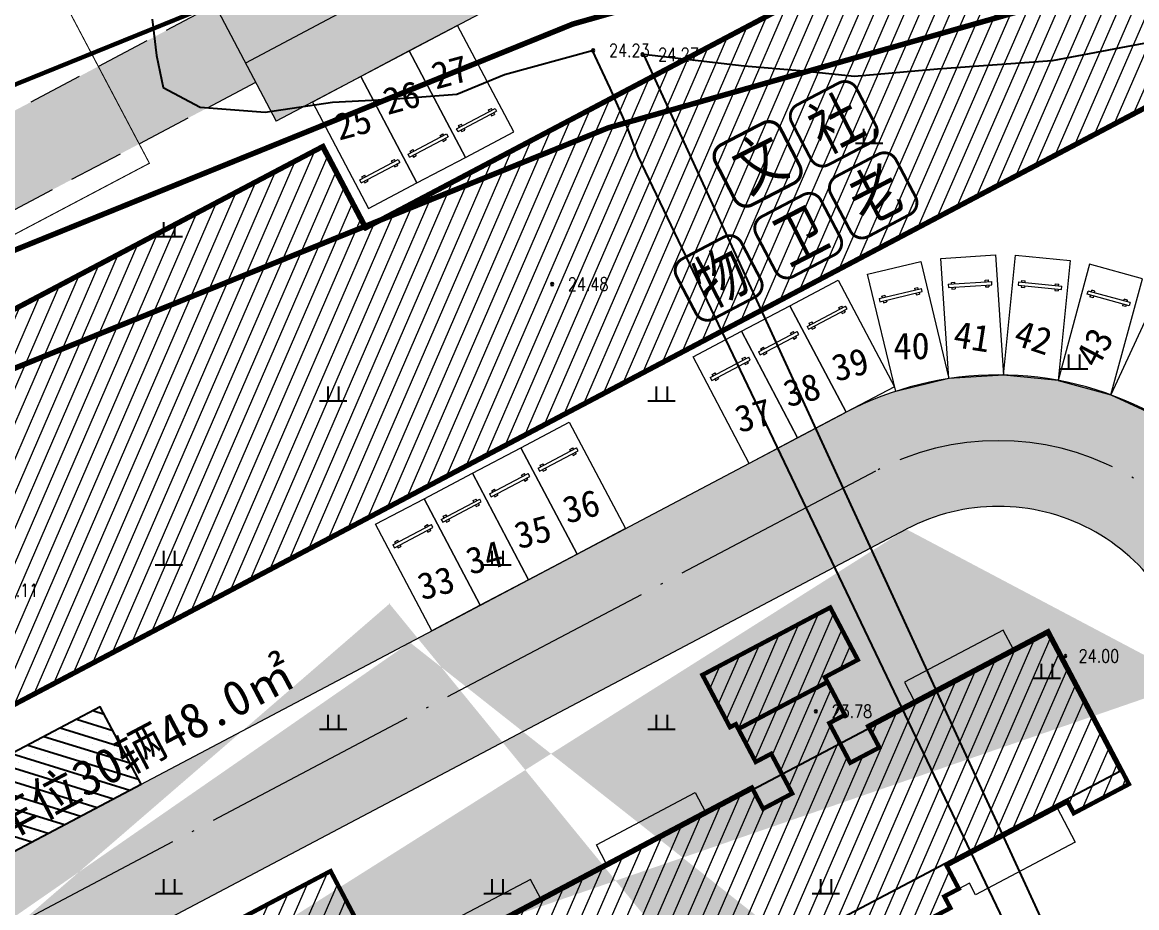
# Model space of a CAD drawing. Extents: x 39519617 to 39520126, y 3727912 to 3728254.
# Drawn here: x 39519943.7 to 39519994.6, y 3728106.9 to 3728147.4 of the extents above; entities that cross this region are included whole.
import ezdxf
from ezdxf.enums import TextEntityAlignment as Align
from ezdxf.xclip import XClip

# ---------------------------------------------------------------- set-up
doc = ezdxf.new("R2010")
doc.units = 0
doc.header["$LTSCALE"] = 1000
doc.header["$MEASUREMENT"] = 0
doc.header["$XCLIPFRAME"] = 2
for name, pattern in [('__DASH', [0.35, 0.25, -0.1]), ('ACAD_ISO04W100', [30, 24, -3, 0, -3]), ('DASH', [0.35, 0.25, -0.1]), ('DASHED', [0.75, 0.5, -0.25]), ('DOTE', [2.4200000000000004, 2, -0.2, 0.02, -0.2])]:
    doc.linetypes.add(name, pattern=pattern)
for name, color, linetype, lineweight in [('0-消防道路', 1, 'DASH', 20), ('302文字', 7, 'Continuous', 0), ('302机动车', 252, 'Continuous', 0), ('302道路', 5, 'Continuous', 0), ('主体定位轮廓', 226, 'Continuous', 18)]:
    doc.layers.add(name, color=color, linetype=linetype, lineweight=lineweight)
for name, color, linetype in [('_0DL-道路（外边）', 4, 'Continuous'), ('ASSIST', 7, 'Continuous'), ('DOTE', 14, 'Continuous'), ('RD-中线', 14, 'Continuous'), ('RD-侧石线', 5, 'Continuous'), ('RD-红线', 7, 'Continuous'), ('RD-绿线', 3, 'Continuous'), ('temp', 6, 'Continuous'), ('WALL', 2, 'Continuous'), ('Z-图例', 7, 'Continuous'), ('周边道路', 7, 'Continuous'), ('图则-建筑退让线', 1, 'DASHED'), ('金属', 26, 'Continuous')]:
    doc.layers.add(name, color=color, linetype=linetype)
doc.styles.add('-黑体', font='', dxfattribs={"width": 0.8})
doc.styles.add('3.5方案汇报，与郭总、侯月琴确定户型_t8$0$2020.03.04 -1安徽标准化洋房户型(UA）_t8_t8$0$黑体', font='')
doc.styles.add('HZ', font='rs.shx', dxfattribs={"width": 0.8, "bigfont": 'hztxt.shx'})
doc.styles.get('-黑体').set_extended_font_data('SimHei')
doc.styles.get('3.5方案汇报，与郭总、侯月琴确定户型_t8$0$2020.03.04 -1安徽标准化洋房户型(UA）_t8_t8$0$黑体').set_extended_font_data('SimHei')
doc.linetypes.add('10421', pattern='A,2,[150,AAA.SHX,S=0.5,R=0,X=0,Y=0.5],1e-11', length=2.00000000001)

# ---------------------------------------------------------------- blocks, each defined once
blk = doc.blocks.new('wertjtjyjkyjhk')
at = {"layer": '图则-建筑退让线', "color": 163, "ltscale": 0.005, "const_width": 0.2}
blk.add_lwpolyline([(8.924934037029743, 26.59286598442122), (199.2508245706558, 127.0065599116497), (184.1699164956808, 260.5404193173163), (146.2938575148582, 249.8090116726235), (99.0404100343585, 230.6697176122107), (56.70262688398361, 208.156723880209), (24.1979606449604, 186.8439885284752), (-27.2315161600709, 144.257535408251), (-72.70382408797741, 93.62406255817041), (8.924934037029743, 26.59286598768085)], dxfattribs=at)
blk = doc.blocks.new('用地路网图')
at = {"layer": 'RD-中线', "color": 252, "linetype": 'ACAD_ISO04W100', "ltscale": 4, "flags": 128}
blk.add_lwpolyline([(2069.37791056931, 1829.497543207835), (2130.38396268338, 1943.023520648945, -0.2461048066375835), (2514.707300305367, 2203.186082044151), (4875.050427228212, 2469.756065326277)], format="xyb", dxfattribs=at)
at = {"layer": 'RD-侧石线', "ltscale": 2}
blk.add_lwpolyline([(2456.707872956991, 2202.693856647704, 0.0986574185235195), (2273.073336072266, 2121.734475987498, -0.402069624716046), (2252.54787632823, 2124.892519860528), (2244.943048596382, 2134.822706715669, -0.1361048737113439), (2216.37798101455, 2205.720562510658), (2202.874159835279, 2325.290107192472, -0.4009691391590694), (2215.420874886215, 2341.7868777439, -0.0324929750101019), (2447.339560881257, 2363.400735468604, 0.0324929750101019)], format="xyb", dxfattribs=at)
at = {"layer": 'RD-侧石线', "ltscale": 2, "flags": 128}
blk.add_lwpolyline([(2098.816822163761, 1856.816959091928), (2141.835275456309, 1936.869868421461, -0.2461048066375833), (2516.166206307709, 2190.268203220796), (2931.026640474796, 2237.121280530002)], format="xyb", dxfattribs=at)
at = {"layer": 'RD-红线', "ltscale": 2, "flags": 128}
for points in [[(2102.879506394267, 1858.039496141486), (2144.477886095643, 1935.449794830754, -0.2461048066375833), (2516.502876922488, 2187.287154261488), (2929.416053943336, 2233.920314263552)], [(2252.384895004332, 2128.394741409458), (2270.213491730392, 2125.739732673857, -0.09826032409549566), (2453.131327085197, 2208.744424934499)]]:
    blk.add_lwpolyline(points, format="xyb", dxfattribs=at)
at = {"layer": 'RD-绿线', "ltscale": 4, "flags": 128}
for points in [[(2264.060756996274, 2113.148703576066, -0.1052428137132611), (2456.31571687758, 2202.81133723259, -1), (2456.765190288424, 2200.862498180941, 0.1052353873867469), (2265.276816397905, 2111.560804738197)], [(2274.397270716727, 2099.651551986113, -0.1049124711646197), (2459.632595129311, 2186.129767787643, -1.000041013497034), (2460.084113806486, 2184.181401578709, 0.1049045227623771), (2275.613332502544, 2098.063650029246)]]:
    blk.add_lwpolyline(points, format="xyb", dxfattribs=at)
blk = doc.blocks.new('sdfgdfgdfgd')
at = {"layer": '周边道路'}
ref = blk.add_blockref('用地路网图', (39518268.28676257, 3727143.201930654), dxfattribs=at)
XClip(ref).set_block_clipping_path([(1831.3204261735082, 1551.0485816798173), (3146.308981910348, 2599.266237251926)])
blk = doc.blocks.new('dfdfrfd')
at = {"color": 251, "ltscale": 2, "true_color": 0x636466}
for p, q in [((1.000334909185767, 0.8450488522648811), (0.9203349109739065, 0.8450488448143005)), ((0.9203349109739065, 0.8450488448143005), (0.9203349100425839, 0.6950488463044167)), ((1.000334909185767, 0.6950488463044167), (0.9203349100425839, 0.6950488463044167)), ((1.00033491011709, 0.9950488433241844), (1.000334909185767, -0.9949511513113976)), ((1.00033491011709, 0.9950488433241844), (1.150334910489619, 0.9950488433241844)), ((1.150334910489619, 0.9950488433241844), (1.150334909558296, -0.9949511513113976)), ((1.150334910489619, 0.8450488448143005), (1.23033491242677, 0.8450488373637199)), ((1.150334909558296, 0.6950488463044167), (1.230334910564125, 0.6950488388538361)), ((1.23033491242677, 0.8450488373637199), (1.230334910564125, 0.6950488388538361)), ((0.9203349119052291, -0.6949511617422104), (0.9203349100425839, -0.8449511528015137)), ((1.000334911048412, -0.6949511542916298), (0.9203349119052291, -0.6949511617422104)), ((1.000334911979735, -0.8449511528015137), (0.9203349100425839, -0.8449511528015137)), ((1.150334909558296, -0.9949511513113976), (1.000334909185767, -0.9949511513113976)), ((1.150334912352264, -0.6949511542916298), (1.230334908701479, -0.6949511468410492)), ((1.150334909558296, -0.8449511528015137), (1.230334911495447, -0.8449511602520943)), ((1.230334908701479, -0.6949511468410492), (1.230334911495447, -0.8449511602520943))]:
    blk.add_line(p, q, dxfattribs=at)
blk.add_lwpolyline([(5.300000000745058, -1.25), (5.299999998882413, 1.25), (-0.1999999992549419, 1.25), (-0.2000000001862645, -1.25)], close=True, dxfattribs=at)
blk = doc.blocks.new('sdefsdf87dfg54f')
at = {"color": 250, "linetype": '10421'}
for p, q in [((520586.0858894512, 3728153.539334752), (520586.2739251107, 3728151.885400462)), ((520632.2680721954, 3728152.604905831), (520627.1742625609, 3728151.638177999)), ((520586.2739251107, 3728151.885400462), (520586.5747786909, 3728150.419412478)), ((520602.1643442214, 3728151.016303107), (520606.1721483469, 3728152.113832238)), ((520606.1721483469, 3728152.113832238), (520606.9738313705, 3728150.395967439)), ((520613.122403264, 3728151.399110246), (520608.5181483552, 3728151.928832238)), ((520608.5181483552, 3728151.928832238), (520641.7027819976, 3728079.824938441)), ((520615.6563735604, 3728151.177716424), (520613.122403264, 3728151.399110246)), ((520618.1472639963, 3728150.929243803), (520615.6563735604, 3728151.177716424)), ((520621.9514999166, 3728151.251486867), (520618.1472639963, 3728150.929243803)), ((520627.1742625609, 3728151.638177999), (520621.9514999166, 3728151.251486867)), ((520600.000461705, 3728150.118697029), (520602.1643442214, 3728151.016303107)), ((520586.5747786909, 3728150.419412478), (520588.2670938447, 3728149.517266131)), ((520606.9738313705, 3728150.395967439), (520607.72491505, 3728148.703498668)), ((520591.2380410582, 3728149.291729204), (520594.3218119889, 3728149.742803058)), ((520594.3218119889, 3728149.742803058), (520596.9919056222, 3728149.893160102)), ((520596.9919056222, 3728149.893160102), (520600.000461705, 3728150.118697029)), ((520588.2670938447, 3728149.517266131), (520591.2380410582, 3728149.291729204)), ((520607.72491505, 3728148.703498668), (520608.2544000894, 3728147.289535868)), ((520608.2544000894, 3728147.289535868), (520624.9633353055, 3728112.363730748))]:
    blk.add_line(p, q, dxfattribs=at)
at = {"color": 250}
for p, q in [((520618.5694638938, 3728148.53136886), (520618.5694638938, 3728147.88136886)), ((520619.0694638938, 3728148.53136886), (520619.0694638938, 3728147.88136886)), ((520618.1944638938, 3728147.88136886), (520619.4444638938, 3728147.88136886)), ((520586.596142374, 3728144.267307894), (520586.596142374, 3728143.617307894)), ((520587.096142374, 3728144.267307894), (520587.096142374, 3728143.617307894)), ((520586.221142374, 3728143.617307894), (520587.471142374, 3728143.617307894)), ((520627.9281455502, 3728138.222525955), (520627.9281455502, 3728137.572525955)), ((520628.4281455502, 3728138.222525955), (520628.4281455502, 3728137.572525955)), ((520627.5531455502, 3728137.572525955), (520628.8031455502, 3728137.572525955)), ((520594.096142374, 3728136.767307894), (520594.096142374, 3728136.117307894)), ((520594.596142374, 3728136.767307894), (520594.596142374, 3728136.117307894)), ((520609.096142374, 3728136.767307894), (520609.096142374, 3728136.117307894)), ((520609.596142374, 3728136.767307894), (520609.596142374, 3728136.117307894)), ((520593.721142374, 3728136.117307894), (520594.971142374, 3728136.117307894)), ((520608.721142374, 3728136.117307894), (520609.971142374, 3728136.117307894)), ((520586.596142374, 3728129.267307894), (520586.596142374, 3728128.617307894)), ((520587.096142374, 3728129.267307894), (520587.096142374, 3728128.617307894)), ((520601.596142374, 3728129.267307894), (520601.596142374, 3728128.617307894)), ((520602.096142374, 3728129.267307894), (520602.096142374, 3728128.617307894)), ((520586.221142374, 3728128.617307894), (520587.471142374, 3728128.617307894)), ((520601.221142374, 3728128.617307894), (520602.471142374, 3728128.617307894)), ((520626.6866866872, 3728124.095595151), (520626.6866866872, 3728123.445595151)), ((520627.1866866872, 3728124.095595151), (520627.1866866872, 3728123.445595151)), ((520626.3116866872, 3728123.445595151), (520627.5616866872, 3728123.445595151)), ((520594.096142374, 3728121.767307894), (520594.096142374, 3728121.117307894)), ((520594.596142374, 3728121.767307894), (520594.596142374, 3728121.117307894)), ((520609.096142374, 3728121.767307894), (520609.096142374, 3728121.117307894)), ((520609.596142374, 3728121.767307894), (520609.596142374, 3728121.117307894)), ((520593.721142374, 3728121.117307894), (520594.971142374, 3728121.117307894)), ((520608.721142374, 3728121.117307894), (520609.971142374, 3728121.117307894)), ((520586.596142374, 3728114.267307894), (520586.596142374, 3728113.617307894)), ((520587.096142374, 3728114.267307894), (520587.096142374, 3728113.617307894)), ((520601.596142374, 3728114.267307894), (520601.596142374, 3728113.617307894)), ((520602.096142374, 3728114.267307894), (520602.096142374, 3728113.617307894)), ((520616.596142374, 3728114.267307894), (520616.596142374, 3728113.617307894)), ((520617.096142374, 3728114.267307894), (520617.096142374, 3728113.617307894)), ((520586.221142374, 3728113.617307894), (520587.471142374, 3728113.617307894)), ((520601.221142374, 3728113.617307894), (520602.471142374, 3728113.617307894)), ((520616.221142374, 3728113.617307894), (520617.471142374, 3728113.617307894))]:
    blk.add_line(p, q, dxfattribs=at)
at = {"color": 250, "linetype": 'Continuous'}
for centre, radius, start, end in [((520606.2221483514, 3728152.113832238), 0.05999999999767169, 0, 180), ((520606.2221483514, 3728152.113832238), 0.05999999999767169, 180, 0), ((520608.4681483582, 3728151.928832238), 0.05999999999767169, 0, 180), ((520608.4681483582, 3728151.928832238), 0.05999999999767169, 180, 0), ((520604.3451483548, 3728141.436832238), 0.05999999999767169, 0, 180), ((520604.3451483548, 3728141.436832238), 0.05999999999767169, 180, 0), ((520627.7901483551, 3728124.459832238), 0.04999999998835847, 0, 180), ((520627.7901483551, 3728124.459832238), 0.04999999998835847, 180, 0), ((520616.3871483579, 3728121.931832238), 0.05999999999767169, 0, 180), ((520616.3871483579, 3728121.931832238), 0.05999999999767169, 180, 0)]:
    blk.add_arc(centre, radius, start, end, dxfattribs=at)
at = {"color": 250, "linetype": 'Continuous', "style": 'HZ', "width": 0.8}
for s, p in [('24.23', (520606.9421483502, 3728152.113832238)), ('24.27', (520609.188148357, 3728151.928832238)), ('24.48', (520605.0651483536, 3728141.436832238)), ('24.11', (520579.0221483558, 3728127.459832238)), ('24.00', (520628.3901483566, 3728124.459832238)), ('23.78', (520617.1071483567, 3728121.931832238))]:
    blk.add_text(s, height=0.6, dxfattribs=at).set_placement(p, align=Align.MIDDLE_LEFT)
blk = doc.blocks.new('FDSFGFDGF')
at = {"layer": '主体定位轮廓'}
h = blk.add_hatch(dxfattribs=at)
h.set_pattern_fill('ANSI31', color=256, scale=400, angle=-6.260759848623182, style=0)
h.set_pattern_definition([(38.73924015137682, (-76846.5585948624, 0.06423827714752406), (-397.3683968469137, 495.3012792102537), [])])
h.paths.add_polyline_path([(432138.8083183788, 657403.185452085), (450538.8065243943, 657403.1854653163), (450538.8074234315, 656303.1851417298), (452038.8087927733, 656303.1869768577), (452038.8026178344, 658353.1890769822), (451239.2757174798, 658353.1890770003), (451238.8044170312, 660303.1831123636), (450938.8032357029, 660303.1844747461), (450938.8046804405, 663003.1848943017), (457538.8038818449, 663003.1852842644), (457538.8043528287, 660303.1844236001), (455838.8034847624, 660303.1850104346), (455838.8034847131, 658353.189076962), (455038.8024580167, 658353.1869416226), (455038.8035927084, 656303.1872295515), (456538.8047271807, 656303.1872306301), (456538.8047263896, 657403.1883028835), (465838.7978881481, 657403.185458694), (465838.8044919882, 649503.1854587119), (462988.8038301014, 649503.185458681), (462988.8038300985, 650103.184848944), (456738.8011940061, 650103.1848444496), (456738.8011948689, 648903.1854586863), (455988.8010002988, 648903.1865395816), (455988.8010003244, 648303.1854586129), (451088.8046291348, 648303.1854585045), (451088.8102512087, 648903.1854586679), (450338.810055915, 648903.1852635789), (450338.8074260034, 650103.185458679), (444088.8074214018, 650103.1848489441), (444088.8074213954, 649503.1854587033), (438588.8074213777, 649503.1854587063), (438588.8074213713, 650103.1848489441), (432338.8074167696, 650103.185458679), (432338.8047868581, 648903.1852635789), (431588.8045915644, 648903.1854586679), (431588.8102136383, 648303.1854585045), (426688.8138424487, 648303.1854586129), (426688.8138424743, 648903.1865395816), (425938.8136479041, 648903.1854586863), (425938.813648767, 650103.1848444496), (419688.8110126745, 650103.184848944), (419688.8110126716, 649503.185458681), (416838.8103507849, 649503.1854587119), (416838.816954625, 657403.185458694), (426138.8101163834, 657403.1883028835), (426138.8101155924, 656303.1872306301), (427638.8112500647, 656303.1872295515), (427638.8123847563, 658353.1869416226), (426838.8113580599, 658353.189076962), (426838.8113580107, 660303.1850104346), (425138.8104899444, 660303.1844236001), (425138.8109609282, 663003.1852842644), (431738.8101623325, 663003.1848943017), (431738.8116070702, 660303.1844747461), (431438.8104257419, 660303.1831123636), (431438.3391252932, 658353.1890770003), (430638.8122249387, 658353.1890769822), (430638.8060499997, 656303.1869768577), (432138.8074193416, 656303.1851417298)])
at = {"layer": 'DOTE'}
blk.add_lwpolyline([(416938.8157063731, 657303.120112816), (465738.7997746287, 657303.1223280258), (465738.800939234, 650203.1228259455), (416938.8168709784, 650203.1206107357)], close=True, dxfattribs=at)
at = {"layer": '主体定位轮廓', "const_width": 200}
for points in [[(432138.8180556622, 657403.1212138078), (450538.8162616777, 657403.1212270391), (450538.8171607149, 656303.1209034526), (452038.8185300567, 656303.1227385806), (452038.8123551178, 658353.1248387051), (451239.2854547632, 658353.1248387231), (451238.8141543146, 660303.1188740864), (450938.8129729863, 660303.120236469), (450938.8144177239, 663003.1206560245), (457538.8136191283, 663003.1210459872), (457538.8140901121, 660303.120185323), (455838.8132220458, 660303.1207721574), (455838.8132219965, 658353.1248386848), (455038.8121953001, 658353.1227033455), (455038.8133299918, 656303.1229912743), (456538.8144644641, 656303.1229923529), (456538.814463673, 657403.1240646064), (465838.8076254315, 657403.1212204169), (465838.8142292716, 649503.1212204348), (462988.8135673848, 649503.1212204038), (462988.8135673819, 650103.1206106668), (456738.8109312895, 650103.1206061725), (456738.8109321523, 648903.1212204092), (455988.8107375822, 648903.1223013045), (455988.8107376078, 648303.1212203357), (451088.8143664182, 648303.1212202273), (451088.8199884921, 648903.1212203908), (450338.8197931984, 648903.1210253017), (450338.8171632868, 650103.1212204018), (444088.8171586852, 650103.1206106669), (444088.8171586788, 649503.1212204262), (438588.8171586611, 649503.1212204292), (438588.8171586547, 650103.1206106669), (432338.817154053, 650103.1212204018), (432338.8145241415, 648903.1210253017), (431588.8143288478, 648903.1212203908), (431588.8199509217, 648303.1212202273), (426688.8235797321, 648303.1212203357), (426688.8235797577, 648903.1223013045), (425938.8233851875, 648903.1212204092), (425938.8233860504, 650103.1206061725), (419688.8207499579, 650103.1206106668), (419688.820749955, 649503.1212204038), (416838.8200880683, 649503.1212204348), (416838.8266919084, 657403.1212204169), (426138.8198536668, 657403.1240646064), (426138.8198528758, 656303.1229923529), (427638.8209873481, 656303.1229912743), (427638.8221220397, 658353.1227033455), (426838.8210953433, 658353.1248386848), (426838.8210952941, 660303.1207721574), (425138.8202272278, 660303.120185323), (425138.8206982116, 663003.1210459872), (431738.8198996159, 663003.1206560245), (431738.8213443536, 660303.120236469), (431438.8201630253, 660303.1188740864), (431438.3488625766, 658353.1248387231), (430638.8219622221, 658353.1248387051), (430638.8157872831, 656303.1227385806), (432138.817156625, 656303.1209034526)], [(426838.8113579632, 660053.1240478487), (431438.7500053275, 660053.1311152864), (431438.3391252395, 658353.1248387201), (430638.812224885, 658353.124838702), (430638.806049946, 656303.1227385775), (432138.8074192879, 656303.1209034496), (432138.8083183251, 657403.1212138048), (450538.8065243405, 657403.1212270361), (450538.8074233778, 656303.1209034496), (452038.8087927196, 656303.1227385775), (452038.8026177806, 658353.124838702), (451239.2757174261, 658353.1248387201), (451238.8648373381, 660053.1311152864), (455838.8034847024, 660053.1240478487), (455838.8034846594, 658353.1248386818), (455038.802457963, 658353.1227033425), (455038.8035926546, 656303.1229912713), (456538.804727127, 656303.1229923499), (456538.8047263359, 657403.1240646034), (465838.7978880943, 657403.1212204138), (465838.8044919345, 649503.1212204318), (462988.8038300477, 649503.1212204008), (462988.8038300448, 650103.1206106638), (456738.8011939523, 650103.1206061695), (456738.8011948152, 648903.1212204061), (455988.801000245, 648903.1223013015), (455988.8010002706, 648303.1212203327), (451088.804629081, 648303.1212202243), (451088.8102511549, 648903.1212203878), (450338.8100558612, 648903.1210252987), (450338.8074259497, 650103.1212203988), (444088.8074213481, 650103.1206106639), (444088.8074213417, 649503.1212204231), (438588.807421324, 649503.1212204262), (438588.8074213176, 650103.1206106639), (432338.8074167159, 650103.1212203988), (432338.8047868044, 648903.1210252987), (431588.8045915107, 648903.1212203878), (431588.8102135846, 648303.1212202243), (426688.813842395, 648303.1212203327), (426688.8138424206, 648903.1223013015), (425938.8136478504, 648903.1212204061), (425938.8136487133, 650103.1206061695), (419688.8110126208, 650103.1206106638), (419688.8110126179, 649503.1212204008), (416838.8103507311, 649503.1212204318), (416838.8169545713, 657403.1212204138), (426138.8101163297, 657403.1240646034), (426138.8101155387, 656303.1229923499), (427638.811250011, 656303.1229912713), (427638.8123847026, 658353.1227033425), (426838.8113580062, 658353.1248386818)]]:
    blk.add_lwpolyline(points, close=True, dxfattribs=at)
at = {"layer": '主体定位轮廓', "color": 251, "true_color": 0x636466}
blk.add_lwpolyline([(426838.8113579632, 660053.1240478487), (431438.7500053275, 660053.1311152864), (431438.3391252395, 658353.1248387201), (430638.812224885, 658353.124838702), (430638.806049946, 656303.1227385775), (432138.8074192879, 656303.1209034496), (432138.8083183251, 657403.1212138048), (450538.8065243405, 657403.1212270361), (450538.8074233778, 656303.1209034496), (452038.8087927196, 656303.1227385775), (452038.8026177806, 658353.124838702), (451239.2757174261, 658353.1248387201), (451238.8648373381, 660053.1311152864), (455838.8034847024, 660053.1240478487), (455838.8034846594, 658353.1248386818), (455038.802457963, 658353.1227033425), (455038.8035926546, 656303.1229912713), (456538.804727127, 656303.1229923499), (456538.8047263359, 657403.1240646034), (465838.7978880943, 657403.1212204138), (465838.8044919345, 649503.1212204318), (462988.8038300477, 649503.1212204008), (462988.8038300448, 650103.1206106638), (456738.8011939523, 650103.1206061695), (456738.8011948152, 648903.1212204061), (455988.801000245, 648903.1223013015), (455988.8010002706, 648303.1212203327), (451088.804629081, 648303.1212202243), (451088.8102511549, 648903.1212203878), (450338.8100558612, 648903.1210252987), (450338.8074259497, 650103.1212203988), (444088.8074213481, 650103.1206106639), (444088.8074213417, 649503.1212204231), (438588.807421324, 649503.1212204262), (438588.8074213176, 650103.1206106639), (432338.8074167159, 650103.1212203988), (432338.8047868044, 648903.1210252987), (431588.8045915107, 648903.1212203878), (431588.8102135846, 648303.1212202243), (426688.813842395, 648303.1212203327), (426688.8138424206, 648903.1223013015), (425938.8136478504, 648903.1212204061), (425938.8136487133, 650103.1206061695), (419688.8110126208, 650103.1206106638), (419688.8110126179, 649503.1212204008), (416838.8103507311, 649503.1212204318), (416838.8169545713, 657403.1212204138), (426138.8101163297, 657403.1240646034), (426138.8101155387, 656303.1229923499), (427638.811250011, 656303.1229912713), (427638.8123847026, 658353.1227033425), (426838.8113580062, 658353.1248386818)], close=True, dxfattribs=at)
at = {"layer": '主体定位轮廓', "color": 5}
for points in [[(418638.8285557363, 658403.1212588941), (423738.8293074833, 658403.1212588941), (423738.8293074833, 657403.117426654), (418638.8285557363, 657403.117426654)], [(439638.7955002432, 658403.1212588941), (434538.7947484963, 658403.1212588941), (434538.7947484963, 657403.117426654), (439638.7955002432, 657403.117426654)], [(443038.8193424224, 658403.1212588941), (448138.8200941694, 658403.1212588941), (448138.8200941694, 657403.117426654), (443038.8193424224, 657403.117426654)], [(464038.7862869293, 658403.1212588941), (458938.7855351823, 658403.1212588941), (458938.7855351823, 657403.117426654), (464038.7862869293, 657403.117426654)], [(420238.8285570537, 650103.1206102739), (420238.8285570537, 648303.1212201723), (425389.7883125053, 648303.1212214704), (425389.7883125733, 648903.121220474), (425938.8318456323, 648903.1210253043), (425938.829215017, 650103.1212203995)], [(438038.7954989258, 650103.1206102739), (438038.7954989258, 648303.1212201723), (432887.8357434742, 648303.1212214704), (432887.8357434062, 648903.121220474), (432338.7922103473, 648903.1210253043), (432338.7948409625, 650103.1212203995)], [(444638.8193437398, 650103.1206102739), (444638.8193437398, 648303.1212201723), (449789.7790991914, 648303.1212214704), (449789.7790992594, 648903.121220474), (450338.8226323184, 648903.1210253043), (450338.8200017031, 650103.1212203995)], [(462438.7862856119, 650103.1206102739), (462438.7862856119, 648303.1212201723), (457287.8265301603, 648303.1212214704), (457287.8265300923, 648903.121220474), (456738.7829970333, 648903.1210253043), (456738.7856276486, 650103.1212203995)]]:
    blk.add_lwpolyline(points, close=True, dxfattribs=at)
blk = doc.blocks.new('A$C2D5659B2')
at = {"layer": '主体定位轮廓'}
h = blk.add_hatch(dxfattribs=at)
h.set_pattern_fill('ANSI31', color=256, scale=400, angle=-6.260759848623182, style=0)
h.set_pattern_definition([(38.73924015137682, (-1204996.681000608, -1098163.712379384), (-397.3683968469137, 495.3012792102537), [])])
h.paths.add_polyline_path([(-36050.00000070455, 15999.99999999604), (-36049.99999933643, -3.199093043804169e-07), (36049.99999933667, 3.19676473736763e-07), (36049.99999925192, 9900.000000092201), (28349.99999635294, 9900.00000000326), (28349.99999930756, 11799.9999999525), (-1850.00000074273, 11799.99999976764), (-1850.000000679633, 15999.99999985704)])
at = {"layer": 'DOTE'}
blk.add_lwpolyline([(-35950.00000069593, 15899.99999999558), (-35949.99999934505, 99.99999968102202), (35949.99999933573, 100.0000003187452), (35949.99999925285, 9800.000000091037), (28249.99999619741, 9800.000000002095), (28249.99999915203, 11699.9999999518), (-1950.000000744127, 11699.99999976694), (-1950.00000068103, 15899.99999985751)], close=True, dxfattribs=at)
at = {"layer": '主体定位轮廓', "const_width": 200}
blk.add_lwpolyline([(-36050.00000070455, 15999.99999999604), (-36049.99999933643, -3.199093043804169e-07), (36049.99999933667, 3.19676473736763e-07), (36049.99999925192, 9900.000000092201), (28349.99999635294, 9900.00000000326), (28349.99999930756, 11799.9999999525), (-1850.00000074273, 11799.99999976764), (-1850.000000679633, 15999.99999985704)], close=True, dxfattribs=at)
at = {"layer": '主体定位轮廓', "color": 251, "true_color": 0x636466}
blk.add_lwpolyline([(-36050.00000070455, 15999.99999999604), (-36049.99999933643, -3.199093043804169e-07), (36049.99999933667, 3.19676473736763e-07), (36049.99999925192, 9900.000000092201), (28349.99999635294, 9900.00000000326), (28349.99999930756, 11799.9999999525), (-1850.00000074273, 11799.99999976764), (-1850.000000679633, 15999.99999985704)], close=True, dxfattribs=at)

msp = doc.modelspace()

# ---------------------------------------------------------------- hatches: boundary and pattern name
at = {"layer": '0-消防道路'}
h = msp.add_hatch(dxfattribs=at)
h.set_pattern_fill('碎沙', color=18, scale=0.7, angle=-0.002501399435103358)
h.set_pattern_definition([(37.49749860050145, (39519705.77064402, 3727911.96227404), (-0.05592631208246285, 1.712948773896889), [0, -1.35128, 0, -1.5113, 0, -1.444625]), (7.4974986005014, (39519705.77064402, 3727911.96227404), (1.573441021649287, 2.508819161631473), [0, -0.72898, 0, -1.21793, 0, -0.4667249999999999]), (327.4974986005014, (39519704.67717402, 3727911.962321778), (2.768473512811166, 0.004909281312153268), [0, -0.4445, 0, -1.6002, 0, -2.08915]), (317.4974986005014, (39519704.67717402, 3727911.962321778), (2.672481645108078, 0.7801359578563366), [0, -0.22225, 0, -1.04902, 0, -1.20015])])
edge = h.paths.add_edge_path()
edge.add_line((39520038.81489775, 3728109.652203336), (39520041.17186848, 3728088.784890737))
edge.add_arc((39520038.19082087, 3728088.448208139), 3, 6.44373905982185, 96.44375991106077)
edge.add_line((39520037.85413718, 3728091.429255622), (39520022.81045352, 3728089.73020084))
edge.add_arc((39520023.8205046, 3728080.787058391), 9, 96.44375991106077, 207.8153875920812)
edge.add_line((39520015.8604034, 3728076.587440677), (39520016.82698449, 3728074.755349331))
edge.add_arc((39520005.32906055, 3728068.689234842), 13, -62.184864157676884, 27.815387686478516, ccw=False)
edge.add_line((39520011.39512452, 3728057.191284248), (39519960.50233074, 3728030.341373883))
edge.add_arc((39519964.7019135, 3728022.38125424), 9, 117.815135842323, 129.8151358970761)
edge.add_line((39519958.93909977, 3728029.294283828), (39519945.93750054, 3728018.45593959))
edge.add_arc((39519937.61343628, 3728028.441426768), 13, 297.81513584232306, 309.815135897076, ccw=False)
edge.add_line((39519943.67950026, 3728016.943476173), (39519886.77658365, 3727986.922758176))
edge.add_arc((39519880.71051969, 3727998.420708776), 13, 285.8151360116442, 297.81513584232306, ccw=False)
edge.add_line((39519884.25346725, 3727985.912810369), (39519867.9675637, 3727981.299717054))
edge.add_arc((39519870.42037355, 3727972.640402774), 9, 105.8151360116442, 117.815135842323)
edge.add_line((39519866.2207908, 3727980.600522418), (39519809.99683494, 3727950.938009063))
edge.add_arc((39519803.93077096, 3727962.435959656), 13, 230.608325986646, 297.81513584232306, ccw=False)
edge.add_line((39519795.68073415, 3727952.389224243), (39519734.62350796, 3728002.527338067))
edge.add_arc((39519732.08503509, 3727999.436034867), 3.999999999999999, 50.60832602052098, 143.0157020310274)
edge.add_line((39519728.88983346, 3728001.842419398), (39519743.00570739, 3728019.710876734))
edge.add_line((39519743.00570739, 3728019.710876734), (39519740.72190309, 3728016.919944638))
edge.add_arc((39519743.81756137, 3728014.386784589), 4.000000001981216, 140.706727084934, 230.6083259295717)
edge.add_line((39519741.2790885, 3728011.295481383), (39519747.5658338, 3728006.13302033))
edge.add_arc((39519753.27739777, 3728013.088452531), 9.000000004535506, 230.6083258136865, 318.0742514885774)
edge.add_line((39519759.97349992, 3728007.074949718), (39519794.5158866, 3728045.538280788))
edge.add_arc((39519803.44402285, 3728037.520276924), 12.00000011098791, 129.6269422619046, 138.0742514687191, ccw=False)
edge.add_line((39519795.79058792, 3728046.762838076), (39519817.09829322, 3728064.406988293))
edge.add_line((39519817.09829322, 3728064.406988296), (39519820.92501061, 3728059.78570783))
edge.add_line((39519820.92501065, 3728059.785707778), (39519799.61730536, 3728042.141557562))
edge.add_arc((39519803.44402282, 3728037.520276988), 6.000000056516907, 129.6269422619046, 138.0742509452853)
edge.add_line((39519798.9799547, 3728041.52927892), (39519787.82733016, 3728029.110707674))
edge.add_arc((39519788.57134151, 3728028.442540699), 1, 138.0742514885688, 297.8153868291467)
edge.add_line((39519789.03796569, 3728027.558085003), (39519876.20692353, 3728073.546984192))
edge.add_arc((39519872.00758757, 3728081.507234031), 9, 297.8133595595882, 387.8347193564533)
edge.add_line((39519879.96627136, 3728085.709537265), (39519876.06565953, 3728093.096851868))
edge.add_arc((39519887.55385052, 3728099.181378776), 13, 117.83416001844051, 207.9071781848576, ccw=False)
edge.add_line((39519881.48396919, 3728110.677314606), (39519952.47187445, 3728148.159982857))
edge.add_line((39519952.47187445, 3728148.159982857), (39519967.39462375, 3728156.032978431))
edge.add_arc((39519971.59424142, 3728148.072877215), 9, 105.81832213477321, 117.815387306319, ccw=False)
edge.add_line((39519969.14094998, 3728156.73205507), (39520009.56138315, 3728168.183846902))
edge.add_line((39520009.56138315, 3728168.183846903), (39520015.7854716, 3728113.089111998))
edge.add_arc((39520024.72858486, 3728114.099421386), 9, 186.4454148781413, 276.4437599110608)
edge.add_line((39520025.73863595, 3728105.156278941), (39520036.17053396, 3728106.334472169))
edge.add_arc((39520035.83385026, 3728109.315519647), 3, 276.4437599110608, 366.4437600316482)
edge = h.paths.add_edge_path(flags=16)
edge.add_arc((39519891.46560473, 3728091.772961766), 9.000000000970338, 207.8329672574628, 297.8193171247055)
edge.add_line((39519895.66576836, 3728083.813148607), (39519923.2776117, 3728098.380700071))
edge.add_arc((39519919.07799406, 3728106.340801313), 9.000000002137611, 297.8153870052521, 302.5786502813544)
edge.add_line((39519923.92410554, 3728098.756923439), (39519928.36710604, 3728101.596008685))
edge.add_arc((39519933.21321754, 3728094.012130828), 9.000000000728894, 117.8153872786331, 122.5786504571343, ccw=False)
edge.add_line((39519929.01359987, 3728101.972232049), (39519981.2542012, 3728129.533508421))
edge.add_arc((39519988.25356391, 3728116.26667302), 15, 6.443770410397406, 117.81538699187789, ccw=False)
edge.add_line((39520003.15880102, 3728117.950094167), (39520004.8699514, 3728102.799338736))
edge.add_arc((39520013.81309366, 3728103.809391418), 9, 186.4437704884951, 276.4437603412384)
edge.add_line((39520014.82314475, 3728094.866248975), (39520036.19197503, 3728097.279674717))
edge.add_arc((39520036.07974715, 3728098.273357213), 0.9999999946275232, 276.443759480883, 366.4437603232813)
edge.add_line((39520037.07342963, 3728098.385585113), (39520036.96120173, 3728099.37926761))
edge.add_arc((39520035.96751923, 3728099.267039703), 0.999999999911265, 6.443760323281284, 96.44375991106077)
edge.add_line((39520035.85529134, 3728100.2607222), (39520020.44855553, 3728098.520663792))
edge.add_arc((39520019.43850445, 3728107.463806237), 9, 186.443770382447, 276.44375991106074, ccw=False)
edge.add_line((39520010.49536218, 3728106.45375357), (39520006.42354011, 3728142.506214258))
edge.add_arc((39520003.44249268, 3728142.169530034), 2.99999999746808, 6.443770382447002, 27.81538742690118)
edge.add_line((39520006.09585976, 3728143.569402589), (39519999.24492052, 3728156.554910831))
edge.add_arc((39519996.59155344, 3728155.155038279), 3, 27.81538735610627, 105.8183225745893)
edge.add_line((39519995.77378964, 3728158.041430899), (39519970.77647796, 3728150.959270013))
edge.add_arc((39519971.59424177, 3728148.072877396), 3, 105.8183225745893, 117.815387306319)
edge.add_line((39519970.19436921, 3728150.726244473), (39519955.27160841, 3728142.853242835))
edge.add_line((39519955.27160841, 3728142.853242836), (39519954.33836015, 3728144.62215401))
edge.add_line((39519954.33836015, 3728144.62215401), (39519883.35154729, 3728107.140062558))
edge.add_arc((39519887.55385052, 3728099.181378776), 9, 117.8347193328523, 207.8362323024877)
edge.add_line((39519879.59527771, 3728094.978865386), (39519883.50679244, 3728087.570901908))
edge = h.paths.add_edge_path(flags=16)
edge.add_arc((39519743.17392093, 3728003.269746217), 1.000000001989203, 50.60832598664593, 140.6083259115443)
edge.add_line((39519742.40109513, 3728003.904364434), (39519741.76647693, 3728003.131538647))
edge.add_arc((39519742.53930273, 3728002.496920427), 1.00000000318312, 140.6083258909287, 230.6083255720895)
edge.add_line((39519741.90468451, 3728001.724094626), (39519749.00509585, 3727995.893478731))
edge.add_arc((39519749.63971405, 3727996.666304536), 1.000000004648872, 230.6083265366824, 320.6083258909287)
edge.add_line((39519750.41253986, 3727996.031686316), (39519751.04715808, 3727996.804512124))
edge.add_arc((39519750.27433228, 3727997.439130338), 0.9999999980949469, 320.608325870313, 410.6083259866459)
edge.add_line((39519750.90895049, 3727998.211956139), (39519743.80853915, 3728004.042572019))
edge = h.paths.add_edge_path(flags=16)
edge.add_line((39519935.97561134, 3728094.280832634), (39519940.30927918, 3728096.567180086))
edge.add_line((39519786.68109596, 3727964.955231125), (39519798.21920701, 3727955.480527446))
edge.add_line((39519942.77750128, 3728070.159686427), (39519959.04941939, 3728074.768818268))
edge.add_line((39519943.86133648, 3728066.30931707), (39519960.14825076, 3728070.922696675))
edge.add_arc((39519946.32044887, 3728057.651788024), 13, 105.8151360116442, 117.815135842323)
edge.add_line((39519839.65044463, 3728015.746249054), (39519826.64518891, 3728004.904856715))
edge.add_arc((39519820.8815805, 3728011.817223835), 13, 297.8179569274766, 309.815135897076)
edge.add_line((39519842.2116951, 3728012.673791403), (39519829.20564476, 3728001.831736648))
edge.add_arc((39519847.97450887, 3728005.760761869), 13, 117.815135842323, 129.8151358970761)
edge.add_arc((39519937.61343624, 3728028.441426748), 9, 297.8151358423231, 309.815135897076)
edge.add_line((39519956.37784922, 3728032.366741415), (39519943.37624995, 3728021.528397154))
edge.add_line((39519866.87742598, 3727985.148301184), (39519883.16332954, 3727989.761394497))
edge.add_arc((39519989.9733072, 3728101.039834853), 8.99999999819926, 297.815387306319, 366.4437700377914)
edge.add_arc((39519942.47367468, 3728098.893866354), 3, 117.8143254150655, 207.8153870625184)
edge.add_arc((39519988.25409118, 3728116.262004805), 9, 6.443770382447002, 117.8143254150655)
edge.add_line((39519997.19723344, 3728117.272057473), (39519998.91644947, 3728102.049887483))
edge.add_arc((39519803.93077096, 3727962.435959656), 9, 230.608325986646, 297.8151358423231)
edge.add_arc((39519792.3926599, 3727971.910663341), 9, 117.8179569274765, 230.608325986646)
edge.add_line((39519760.41091441, 3727986.52740914), (39519768.23884511, 3727980.099379159))
edge.add_line((39519777.79091145, 3728017.101692793), (39519772.68252867, 3728014.406715609))
edge.add_arc((39519776.88199881, 3728006.446536543), 9.000000008579233, 117.8143253090408, 138.074251381894)
edge.add_line((39519770.18589666, 3728012.460039372), (39519758.91835874, 3727999.913510799))
edge.add_arc((39519765.61446089, 3727993.900007995), 8.9999999927694, 138.0742515009973, 230.6083260092271)
edge.add_line((39519759.90289695, 3727986.944575782), (39519760.41091441, 3727986.52740914))
edge.add_line((39519930.73342874, 3728097.788010129), (39519777.57175397, 3728016.982159763))
edge.add_arc((39519932.13325211, 3728095.134617111), 2.999999998342619, 27.81538742690118, 117.8143254150655)
edge.add_line((39519935.97561134, 3728094.280832634), (39519934.78661919, 3728096.534489674))
edge.add_line((39519941.07385131, 3728101.547259375), (39519984.05462104, 3728124.222183858))
edge.add_line((39519940.30927918, 3728096.567180087), (39519939.8203076, 3728097.493993804))
edge.add_line((39519841.9084449, 3728017.258712462), (39519940.25438489, 3728069.149738617))
edge.add_arc((39519773.95040906, 3727987.05481137), 9, 230.608325986646, 297.8178189282925)
edge.add_arc((39519847.97450881, 3728005.760761816), 9, 117.8178189282926, 129.8151358970761)
edge.add_line((39519843.77455331, 3728013.720684795), (39519904.18903122, 3728045.597641324))
edge.add_arc((39519820.88237519, 3728011.817886306), 9, 297.8178189282925, 309.815135897076)
edge.add_line((39519778.15023648, 3727979.094820815), (39519825.08233068, 3728003.857963328))
edge.add_line((39519960.45321564, 3728120.816788136), (39519960.45336945, 3728120.816869284))
edge.add_line((39519960.45320824, 3728120.816804852), (39519960.45336206, 3728120.816886006))
edge.add_arc((39520005.32906053, 3728068.689234832), 9, 297.8151358423231, 387.8153873561062)
edge.add_line((39520013.28916175, 3728072.888852493), (39520006.90102834, 3728084.997142523))
edge.add_arc((39519964.70191348, 3728022.38125423), 13, 117.815135842323, 129.8151358970761)
edge.add_line((39519958.6358495, 3728033.879204823), (39520009.52864328, 3728060.729115188))
edge.add_arc((39519870.42037357, 3727972.640402778), 13, 105.8151360116442, 117.815135842323)
edge.add_line((39519808.13035372, 3727954.475840019), (39519864.35430959, 3727984.138353371))
edge.add_arc((39519880.71051969, 3727998.420708779), 9, 285.8151360116443, 297.8151358423231)
edge.add_line((39519884.91010243, 3727990.46058913), (39519941.81301899, 3728020.481307099))
edge.add_line((39519826.94821056, 3728000.319571909), (39519788.19255173, 3727979.87050576))
edge.add_arc((39519956.60530318, 3728083.430595081), 13, 285.8151360116443, 297.8179569274766)
edge.add_line((39519994.70144672, 3728088.83302072), (39519962.67193325, 3728071.932943158))
edge.add_arc((39519998.90113147, 3728080.872954885), 9.000000001834868, 27.81538742690118, 117.8179569274765)
edge.add_arc((39519946.31414635, 3728057.650002788), 9, 105.8151360116442, 117.819639091003)
edge.add_line((39519942.11393798, 3728065.60979234), (39519904.18903123, 3728045.597641324))
edge.add_arc((39519956.59660952, 3728083.428132544), 9, 285.8151360116443, 297.819639091003)
edge.add_line((39519994.24879599, 3728093.120226551), (39519960.79681789, 3728075.468342996))
edge.add_line((39519961.386464, 3728119.047876749), (39519961.38661782, 3728119.047957901))
edge.add_line((39519961.3864566, 3728119.04789347), (39519961.38661042, 3728119.047974622))
at = {"layer": '_0DL-道路（外边）', "true_color": 0x636466}
h = msp.add_hatch(dxfattribs=at)
h.set_pattern_fill('SACNCR', color=251, scale=0.4999999999999983, angle=297.8177526117759)
h.set_pattern_definition([(342.8177526117126, (39519705.77064402, 3727911.96227404), (0.17586248658106, 0.5687436667513531), []), (342.8177526117126, (39519705.96708485, 3727911.589970526), (0.17586248658106, 0.5687436667513531), [0, -0.595312499999998])])
h.paths.add_polyline_path([(39519949.11080731, 3728112.575249348), (39519947.24432608, 3728116.113080295), (39519936.63083321, 3728110.513636627), (39519938.49731443, 3728106.975805668)])

# ---------------------------------------------------------------- linework, layer by layer
at = {"color": 251, "linetype": '__DASH', "ltscale": 0.003, "true_color": 0x636466, "const_width": 0.04999999999999999}
msp.add_lwpolyline([(39519944.50180469, 3728150.384148883), (39519917.17833712, 3728139.317191687), (39519874.40862732, 3728116.574522208), (39519870.84500448, 3728114.237917679), (39519877.83854257, 3728100.981866773), (39519893.75855883, 3728109.380691387), (39519892.12523767, 3728112.476612698), (39519927.50261752, 3728131.143117448), (39519928.25020231, 3728129.726269939), (39519949.48886546, 3728140.931400182)], close=True, dxfattribs=at)
at = {"layer": '302道路', "color": 1, "linetype": 'DOTE', "ltscale": 0.005}
for p, q in [((39519968.79449663, 3728153.379611532), (39519953.87173586, 3728145.506609906)), ((39519982.65479767, 3728126.875576854), (39519942.60541962, 3728105.747136683))]:
    msp.add_line(p, q, dxfattribs=at)
at = {"layer": '302道路', "ltscale": 0.5}
for p, q in [((39519970.19436921, 3728150.726244473), (39519955.27160841, 3728142.853242834)), ((39519952.4718633, 3728148.15997698), (39519955.27160841, 3728142.853242836)), ((39519929.01359987, 3728101.972232048), (39519981.2542012, 3728129.53350842)), ((39519941.07385131, 3728101.547259375), (39519984.05462104, 3728124.222183857))]:
    msp.add_line(p, q, dxfattribs=at)
at = {"layer": '302道路', "linetype": 'DASH', "ltscale": 0.01}
for p, q in [((39519952.47066993, 3728148.159346852), (39519879.7158573, 3728109.743725272)), ((39519954.33836025, 3728144.622154061), (39519883.35154729, 3728107.140062558))]:
    msp.add_line(p, q, dxfattribs=at)
at = {"layer": '302道路', "ltscale": 3}
for points in [[(39519960.45320824, 3728120.816804852), (39519960.45336206, 3728120.816886006)], [(39519960.45321564, 3728120.816788136), (39519960.45336945, 3728120.816869284)], [(39519961.3864566, 3728119.04789347), (39519961.38661042, 3728119.047974622)], [(39519961.386464, 3728119.047876749), (39519961.38661782, 3728119.047957901)]]:
    msp.add_lwpolyline(points, dxfattribs=at)
at = {"layer": '302道路', "ltscale": 0.5}
for centre, radius, start, end in [((39519988.25356391, 3728116.266673019), 15, 6.443770410397837, 117.8153869918798), ((39519988.25409118, 3728116.262004805), 9, 6.443770382446344, 117.8143254150765)]:
    msp.add_arc(centre, radius, start, end, dxfattribs=at)
at = {"layer": '302道路', "color": 1, "linetype": 'DOTE', "ltscale": 0.005}
msp.add_arc((39519988.25409117, 3728116.262004778), 12.00000000426128, 6.443770302910729, 117.8143254399751, dxfattribs=at)
at = {"layer": '_0DL-道路（外边）', "color": 251, "true_color": 0x636466}
msp.add_lwpolyline([(39519949.11080731, 3728112.575249348), (39519947.24432608, 3728116.113080295), (39519936.63083321, 3728110.513636627), (39519938.49731443, 3728106.975805668)], close=True, dxfattribs=at)
at = {"layer": 'temp'}
msp.add_lwpolyline([(39520046.60953734, 3728022.353761457, 0.003652779771976833), (39520045.86115003, 3728029.444507832), (39520028.97765952, 3728178.939324558, 0.1981031910288203), (39519720.93981017, 3727975.698951879, 0.1981031910288203)], format="xyb", dxfattribs=at)
at = {"layer": 'Z-图例'}
for points, const_width in [([(39519980.51279756, 3728140.868940813), (39519982.40606428, 3728141.862598515, 0.4142135623731981), (39519982.65874936, 3728142.673487165), (39519981.78193385, 3728144.34412849, 0.4142135623730717), (39519980.97104521, 3728144.59681357), (39519979.0777785, 3728143.603155871, 0.4142135623730951), (39519978.8250934, 3728142.792267217), (39519979.70190892, 3728141.121625894, 0.4142135623730717)], 0.1300251634984042), ([(39519978.31385134, 3728142.506314387), (39519979.18165892, 3728140.830976247, -0.4142135624674526), (39519978.92461143, 3728140.021459882), (39519977.02602201, 3728139.038010488, -0.4142135622965384), (39519976.21650565, 3728139.295057963), (39519975.34869806, 3728140.970396097, -0.4142135623526518), (39519975.60574555, 3728141.779912465), (39519977.50433497, 3728142.763361868, -0.4142135623757393)], 0.15), ([(39519982.31748536, 3728137.5884279), (39519984.21987239, 3728138.593405462, 0.4142135623731981), (39519984.47193966, 3728139.410035423), (39519983.58513538, 3728141.088724633, 0.4142135623730717), (39519982.76850542, 3728141.340791901), (39519980.86611837, 3728140.335814334, 0.4142135623730951), (39519980.6140511, 3728139.51918438), (39519981.50085539, 3728137.840495166, 0.4142135623730717)], 0.1308366280899645), ([(39519978.89014321, 3728135.762136266), (39519980.78340993, 3728136.755793969, 0.4142135623731981), (39519981.03609502, 3728137.566682613), (39519980.15927951, 3728139.237323938, 0.4142135623730717), (39519979.34839085, 3728139.490009025), (39519977.45512413, 3728138.496351321, 0.4142135623730951), (39519977.20243905, 3728137.685462667), (39519978.07925455, 3728136.014821344, 0.4142135623730717)], 0.1300251634984042), ([(39519975.25739477, 3728133.829321723), (39519977.15066148, 3728134.822979427, 0.4142135623731981), (39519977.40334656, 3728135.633868077), (39519976.52653106, 3728137.304509404, 0.4142135623730717), (39519975.7156424, 3728137.557194485), (39519973.8223757, 3728136.563536781, 0.4142135623730951), (39519973.5696906, 3728135.752648129), (39519974.44650611, 3728134.082006806, 0.4142135623730717)], 0.1300251634984042)]:
    msp.add_lwpolyline(points, format="xyb", close=True, dxfattribs=dict(at, const_width=const_width))
at = {"layer": '图则-建筑退让线', "color": 81, "linetype": 'DASH', "ltscale": 0.005, "const_width": 0.25}
msp.add_lwpolyline([(39519829.66519991, 3727935.481697286), (39519755.64243115, 3727996.267076243), (39519797.8870222, 3728043.306482235), (39519848.61810157, 3728085.314623624), (39519880.52838795, 3728106.237634607), (39519922.26147378, 3728128.429082291), (39519968.82450328, 3728147.288732993), (39520001.32179297, 3728156.496176226), (39520015.22622916, 3728033.37958483), (39519829.66519991, 3727935.481697287)], dxfattribs=at)
at = {"layer": '图则-建筑退让线', "color": 210, "linetype": 'DASH', "ltscale": 0.005, "const_width": 0.2499999999999999, "flags": 128}
msp.add_lwpolyline([(39519759.51033243, 3727993.090866423), (39519801.3603392, 3728039.69090232), (39519851.59256326, 3728081.285963902), (39519883.07829259, 3728101.930600336), (39519924.37945179, 3728123.892372272), (39519970.44932558, 3728142.552277718), (39520001.89050846, 3728151.460494658)], dxfattribs=at)

# ---------------------------------------------------------------- block references
msp.add_blockref('wertjtjyjkyjhk', (39519820.25590506, 3727904.110764057))
at = {"xscale": 0.001, "yscale": 0.001, "zscale": 0.001, "rotation": 27.8151359596614}
msp.add_blockref('FDSFGFDGF', (39519885.27872829, 3727320.749218185), dxfattribs=at)
at = {"layer": '302机动车'}
for p, rotation in [((39519964.93122254, 3728141.95709026), 117.8151360007108), ((39519962.7200782, 3728140.790539482), 117.8151360007108), ((39519960.50893388, 3728139.623988726), 117.8151360007108), ((39519993.58314257, 3728135.796056013), 254.7597105218649), ((39519996.75494856, 3728134.645514068), 245.1831916913994)]:
    msp.add_blockref('dfdfrfd', p, dxfattribs=dict(at, rotation=rotation))
at = {"layer": '302机动车', "xscale": -1}
for p, rotation in [((39519983.54939526, 3728135.957488955), 103.4964422389627), ((39519986.89961417, 3728136.466472732), 93.78082181404024), ((39519990.26886955, 3728136.409292999), 84.27462796832035), ((39519979.93730731, 3728134.831043268), 117.8151357085938), ((39519977.72616263, 3728133.664493112), 117.8151357085938), ((39519975.5150183, 3728132.497942364), 117.8151357085938), ((39519967.65224423, 3728128.34963745), 117.8151357085938), ((39519965.44109955, 3728127.183087287), 117.8151357085938), ((39519963.22995553, 3728126.016535934), 117.8151357085938), ((39519961.0188112, 3728124.849985186), 117.8151357085938)]:
    msp.add_blockref('dfdfrfd', p, dxfattribs=dict(at, rotation=rotation))
at = {"layer": 'ASSIST', "color": 1, "linetype": 'Continuous'}
ref = msp.add_blockref('sdefsdf87dfg54f', (38999363.53570323, -6.028693780303001), dxfattribs=at)
XClip(ref).set_block_clipping_path([(520354.73494077474, 3727922.990967822), (520722.73494070023, 3728210.001446726)])
at = {"layer": 'WALL', "xscale": 0.001, "yscale": 0.001, "zscale": 0.001, "rotation": 27.81531774341246}
msp.add_blockref('A$C2D5659B2', (39519966.52351092, 3728128.437936316), dxfattribs=at)
at = {"layer": '金属', "color": 0}
ref = msp.add_blockref('sdfgdfgdfgd', (-716.8082485049963, -1143.990272141062), dxfattribs=at)
XClip(ref).set_block_clipping_path([(39520435.078859486, 3729060.952896302), (39520803.078848965, 3729347.963600685)])

# ---------------------------------------------------------------- texts
at = {"layer": '302文字', "color": 251, "true_color": 0x636466, "style": '3.5方案汇报，与郭总、侯月琴确定户型_t8$0$2020.03.04 -1安徽标准化洋房户型(UA）_t8_t8$0$黑体'}
for s, height, rotation, p in [('27', 1.216708860759492, 15.09709619753818, (39519962.57369524, 3728144.297732875)), ('26', 1.216708860759492, 15.09709619753818, (39519960.36255094, 3728143.131182116)), ('25', 1.216708860759492, 15.09709619753818, (39519958.15140659, 3728141.964631345)), ('41', 1.216708860759492, 351.062744585116, (39519986.15214353, 3728132.547686405)), ('42', 1.216708860759492, 341.5565297276664, (39519988.88446187, 3728132.667794676)), ('43', 1.216708860759492, 62.04174312367564, (39519992.78738791, 3728131.511611673)), ('40', 1.216708860759492, 0.7784273668526578, (39519983.47397231, 3728131.968765429)), ('39', 1.216708860759492, 15.09710303987292, (39519980.85069913, 3728130.947575819)), ('38', 1.216708860759492, 15.09710303987292, (39519978.63955446, 3728129.781025663)), ('37', 1.216708860759492, 15.09710303987292, (39519976.42841012, 3728128.614474913)), ('36', 1.216708860759492, 15.09710303987292, (39519968.56563541, 3728124.4661712)), ('35', 1.216708860759492, 15.09710303987292, (39519966.35449106, 3728123.299620443)), ('34', 1.216708860759492, 15.09710303987292, (39519964.14334703, 3728122.133069085)), ('33', 1.216708860759492, 15.09710303987292, (39519961.93220269, 3728120.966518336)), ('非机动车位30辆48.0㎡', 1.622278481012656, 27.86874491150041, (39519936.74151164, 3728106.762577887))]:
    msp.add_text(s, height=height, rotation=rotation, dxfattribs=at).set_placement(p)
at = {"layer": 'Z-图例', "style": '-黑体', "width": 0.8}
for s, height, rotation, p in [('社', 2.052743060234041, 27.23473834956636, (39519980.82944831, 3728142.764522866)), ('文', 2.052743060234041, 26.92623940968801, (39519977.35287453, 3728140.931860118)), ('老', 2.065553875188113, 27.38879060237462, (39519982.63098262, 3728139.496689756)), ('卫', 2.052743060234041, 27.23473834956636, (39519979.20679396, 3728137.657718318)), ('物', 2.052743060234041, 27.23473834956636, (39519975.57404551, 3728135.724903784))]:
    msp.add_text(s, height=height, rotation=rotation, dxfattribs=at).set_placement(p, align=Align.MIDDLE_CENTER)

doc.saveas('drawing.dxf')
